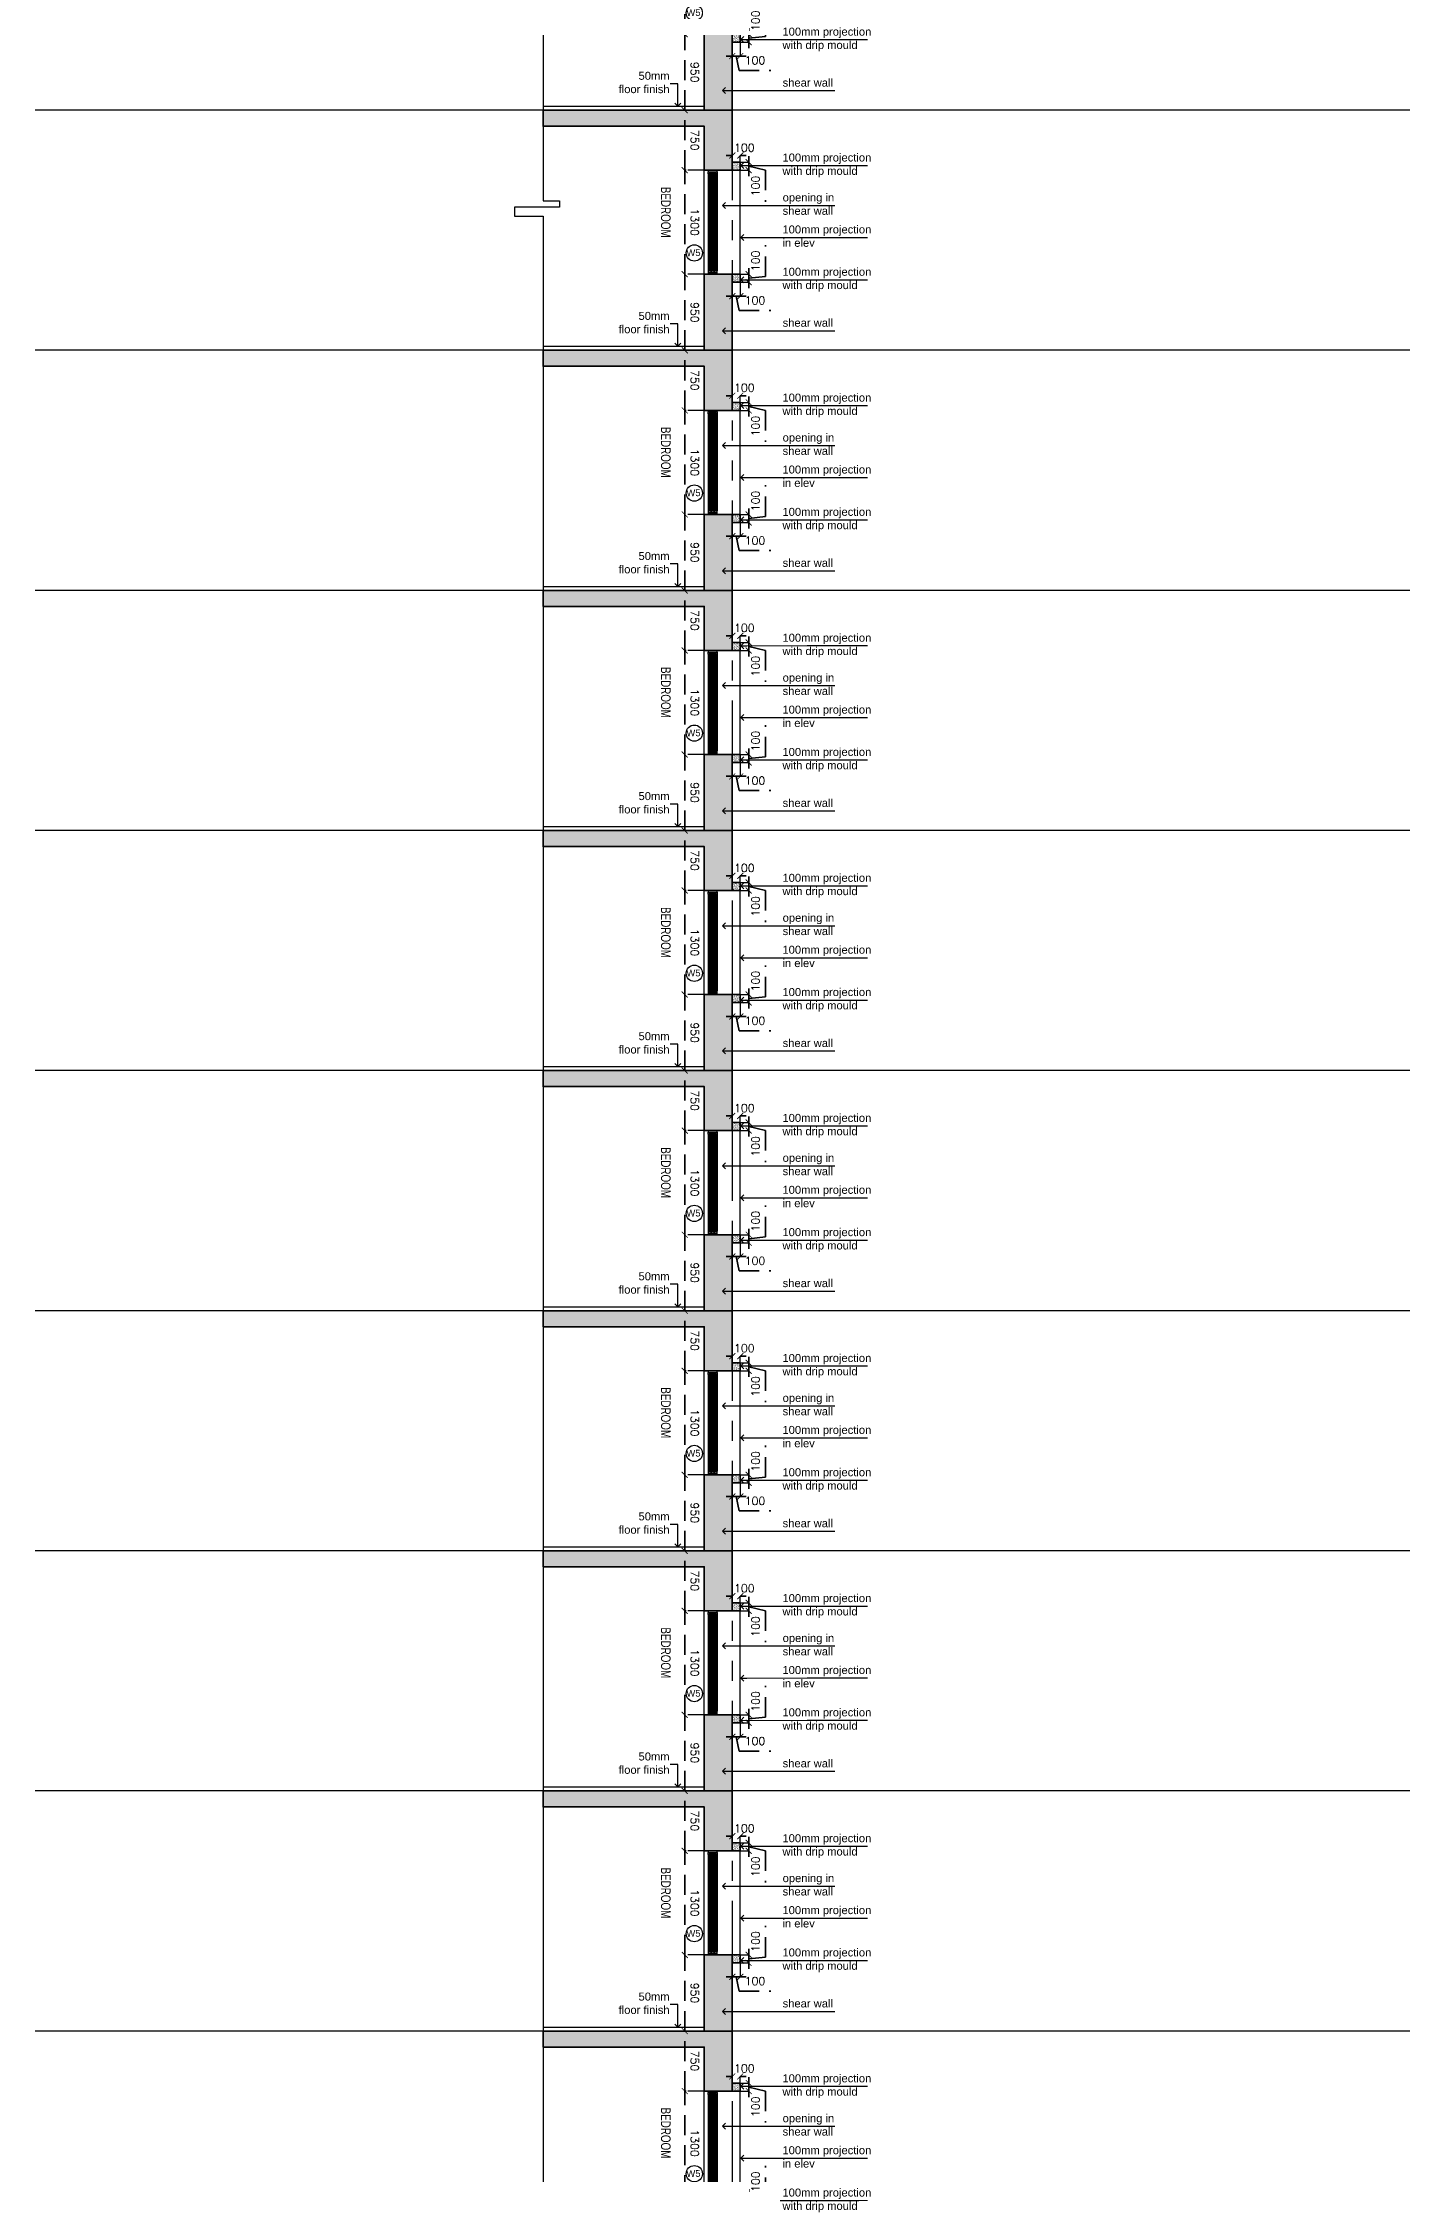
# Model space of a CAD drawing. Header units: millimetres. Extents: x 1066295 to 1300022, y -5734212 to -5454663.
# Drawn here: x 1219997 to 1236988, y -5660785 to -5634149 of the extents above; entities that cross this region are included whole.
import ezdxf
from ezdxf.enums import TextEntityAlignment as Align

# ---------------------------------------------------------------- set-up
doc = ezdxf.new("R2010")
doc.units = ezdxf.units.MM
doc.header["$LTSCALE"] = 1000
doc.header["$MEASUREMENT"] = 0
for name, pattern in [('AUDIT_D_120904163729-0', [0]), ('T9_PROFILE SECTIONS$0$HIDDEN', [0.375, 0.25, -0.125]), ('T9_PROFILE SECTIONS$0$HIDDEN2', [0.1875, 0.125, -0.0625]), ('T9_PROFILE SECTIONS$0$T10(T7 IS SIMILAR BUT MIRROR) - DIMENSION & TEXTING$0$HIDDEN', [0.375, 0.25, -0.125]), ('T9_PROFILE SECTIONS$0$T8_PROFILE SECTIONS$0$AUDIT_D_120904163729-0', [0]), ('T9_PROFILE SECTIONS$0$T8_PROFILE SECTIONS$0$HIDDEN', [0.375, 0.25, -0.125]), ('T9_PROFILE SECTIONS$0$T8_PROFILE SECTIONS$0$PHANTOM2', [1.25, 0.625, -0.125, 0.125, -0.125, 0.125, -0.125])]:
    doc.linetypes.add(name, pattern=pattern)
doc.layers.get('0').update_dxf_attribs({"linetype": 'AUDIT_D_120904163729-0'})
for name, color, linetype, lineweight in [('T9_PROFILE SECTIONS$0$A-DIMENSION', 2, 'Continuous', 35), ('T9_PROFILE SECTIONS$0$T8_PROFILE SECTIONS$0$A-DIMENSION', 2, 'Continuous', 35), ('T9_PROFILE SECTIONS$0$T8_PROFILE SECTIONS$0$A-SLAB', 3, 'Continuous', 35), ('T9_PROFILE SECTIONS$0$T8_PROFILE SECTIONS$0$a-Text', 4, 'Continuous', 0), ('T9_PROFILE SECTIONS$0$T8_PROFILE SECTIONS$0$R0-18-10-2014-T1-1st Podium Floor Plan$0$Text', 7, 'Continuous', 0)]:
    doc.layers.add(name, color=color, linetype=linetype, lineweight=lineweight)
for name, color, linetype in [('T9_PROFILE SECTIONS$0$LEVEL', 7, 'Continuous'), ('T9_PROFILE SECTIONS$0$T10(T7 IS SIMILAR BUT MIRROR) - DIMENSION & TEXTING$0$A-DIMENSIONS', 2, 'T9_PROFILE SECTIONS$0$T10(T7 IS SIMILAR BUT MIRROR) - DIMENSION & TEXTING$0$HIDDEN'), ('T9_PROFILE SECTIONS$0$T8_PROFILE SECTIONS$0$A-BUILDING LINE TURNS HERE', 252, 'T9_PROFILE SECTIONS$0$T8_PROFILE SECTIONS$0$PHANTOM2'), ('T9_PROFILE SECTIONS$0$T8_PROFILE SECTIONS$0$a-ele', 8, 'Continuous'), ('T9_PROFILE SECTIONS$0$T8_PROFILE SECTIONS$0$a-window', 5, 'Continuous'), ('T9_PROFILE SECTIONS$0$T8_PROFILE SECTIONS$0$F.F.L', 36, 'Continuous'), ('T9_PROFILE SECTIONS$0$T8_PROFILE SECTIONS$0$HATCH 150', 8, 'Continuous'), ('T9_PROFILE SECTIONS$0$T8_PROFILE SECTIONS$0$Leader', 2, 'T9_PROFILE SECTIONS$0$T8_PROFILE SECTIONS$0$AUDIT_D_120904163729-0'), ('T9_PROFILE SECTIONS$0$T8_PROFILE SECTIONS$0$TEXT ROOM', 7, 'Continuous'), ('T9_PROFILE SECTIONS$0$T8_PROFILE SECTIONS$0$TYPICAL UNITS$0$a-door-no', 104, 'Continuous')]:
    doc.layers.add(name, color=color, linetype=linetype)
doc.styles.add('T9_PROFILE SECTIONS$0$Romans 1', font='romans.shx', dxfattribs={"height": 100})
doc.styles.add('T9_PROFILE SECTIONS$0$T8_PROFILE SECTIONS$0$ARIAL ARROW', font='arial.ttf')
doc.styles.add('T9_PROFILE SECTIONS$0$T8_PROFILE SECTIONS$0$Romans 1', font='romans.shx', dxfattribs={"height": 100})
doc.styles.add('T9_PROFILE SECTIONS$0$T8_PROFILE SECTIONS$0$RSP_TXT 500', font='swisscl.ttf', dxfattribs={"height": 250})
doc.styles.add('T9_PROFILE SECTIONS$0$T8_PROFILE SECTIONS$0$TYPICAL UNITS$0$LODHA STANDERD', font='sanss___.ttf')
doc.dimstyles.new('T9_PROFILE SECTIONS$0$ALPINE S', dxfattribs={"dimscale": 0, "dimtxt": 100, "dimasz": 75, "dimexe": 0, "dimexo": 0, "dimgap": 75, "dimtad": 1, "dimdec": 0, "dimzin": 0, "dimdsep": 46, "dimtxsty": 'T9_PROFILE SECTIONS$0$Romans 1', "dimblk": 'T9_PROFILE SECTIONS$0$_ArchTick', "dimcen": 0.09, "dimclrd": 256, "dimclre": 256, "dimclrt": 7, "dimadec": 0, "dimazin": 0, "dimtfac": 1, "dimtdec": 0, "dimtofl": 0, "dimtmove": 1, "dimatfit": 0, "dimldrblk": 'T9_PROFILE SECTIONS$0$_Open90', "dimfxl": 1, "dimtolj": 1, "dimtzin": 0, "dimarcsym": 0})
doc.dimstyles.new('T9_PROFILE SECTIONS$0$T8_PROFILE SECTIONS$0$ALPINE S', dxfattribs={"dimscale": 0, "dimtxt": 100, "dimasz": 75, "dimexe": 0, "dimexo": 0, "dimgap": 75, "dimtad": 1, "dimdec": 0, "dimzin": 0, "dimdsep": 46, "dimtxsty": 'T9_PROFILE SECTIONS$0$T8_PROFILE SECTIONS$0$Romans 1', "dimblk": 'T9_PROFILE SECTIONS$0$T8_PROFILE SECTIONS$0$_ArchTick', "dimcen": 0.09, "dimclrd": 256, "dimclre": 256, "dimclrt": 7, "dimadec": 0, "dimazin": 0, "dimtfac": 1, "dimtdec": 0, "dimtofl": 0, "dimtmove": 1, "dimatfit": 0, "dimldrblk": 'T9_PROFILE SECTIONS$0$T8_PROFILE SECTIONS$0$_Open90', "dimfxl": 1, "dimtolj": 1, "dimtzin": 0, "dimarcsym": 0})
pattern_1 = [(127.5, (-97770.03042962449, 175779.7899111668), (-19.26823769013158, -0.6299335810960803), [0, -15.2, 0, -17, 0, -16.25]), (97.49999999999993, (-97770.03042962449, 175779.7899111668), (-28.2214606522974, 17.69776705267727), [0, -8.2, 0, -13.7, 0, -5.25]), (57.49999999999999, (-97770.03042962449, 175767.4899111668), (-0.05659053536964751, 31.14141861751495), [0, -4.999999999999986, 0, -17.99999999999994, 0, -23.49999999999994]), (47.5, (-97770.03042962449, 175767.4899111668), (-8.776755649342492, 30.06126604572294), [0, -2.5, 0, -11.8, 0, -13.5])]

# ---------------------------------------------------------------- blocks, each defined once
blk = doc.blocks.new('T9_PROFILE SECTIONS$0$A$C04612184')
at = {"layer": 'T9_PROFILE SECTIONS$0$LEVEL', "color": 8, "linetype": 'T9_PROFILE SECTIONS$0$HIDDEN2', "ltscale": 5}
for p, q in [((89.81805045481178, 56.91499993094112), (-67.82707013499271, 56.91499993094112)), ((89.81805045481178, 53.91499993094112), (-67.82707013531217, 53.91499993094112)), ((89.81805045481178, 50.91499993094112), (-67.8270701356314, 50.91499993094112)), ((89.81805045481178, 47.91499993094112), (-67.82707013595063, 47.91499993094112)), ((89.81805045481178, 41.91499993094112), (-67.8270701365891, 41.91499993094112)), ((89.81805045481178, 38.91499993094112), (-67.82707013690856, 38.91499993094112)), ((89.81805045481178, 35.91499993094112), (-67.82707013722779, 35.91499993094112)), ((89.81805045481178, 32.91499993094112), (-67.82707013754793, 32.91499993094112))]:
    blk.add_line(p, q, dxfattribs=at)
at = {"layer": 'T9_PROFILE SECTIONS$0$LEVEL', "color": 1, "linetype": 'T9_PROFILE SECTIONS$0$HIDDEN2', "ltscale": 5}
blk.add_line((89.81805045481178, 44.91499993094112), (-67.8270701362701, 44.91499993094112), dxfattribs=at)
blk = doc.blocks.new('T9_PROFILE SECTIONS$0$T8_PROFILE SECTIONS$0$_ArchTick')
at = {"color": 0, "linetype": 'ByBlock', "const_width": 0.15}
blk.add_lwpolyline([(-0.5, -0.5), (0.5, 0.5)], dxfattribs=at)
blk = doc.blocks.new('T9_PROFILE SECTIONS$0$T8_PROFILE SECTIONS$0$A$C70077D06')
at = {"layer": 'T9_PROFILE SECTIONS$0$T8_PROFILE SECTIONS$0$a-ele', "elevation": -0.01002673903355064}
blk.add_lwpolyline([(-160.084321222268, -0.003339515998959541), (-160.084321222268, 1299.976867138408)], dxfattribs=at)
at = {"layer": 'T9_PROFILE SECTIONS$0$T8_PROFILE SECTIONS$0$a-window', "color": 1}
for p, q in [((-112.5, 1254.977523034438), (-112.5, 44.9999693473801, -0.02005347806710486)), ((-75, 1254.977523034438), (-75, 44.9999693473801, -0.02005347806710486)), ((-75, 1254.977523034438), (-75, 44.99996934644878, -0.02005347806710486)), ((-37.5, 1254.977523034438), (-37.5, 44.99996934644878, -0.02005347806710486))]:
    blk.add_line(p, q, dxfattribs=at)
at = {"layer": 'T9_PROFILE SECTIONS$0$T8_PROFILE SECTIONS$0$a-window', "color": 5}
for p, q in [((-98.27500000037253, 1254.977523034438), (-98.2749999994412, 44.9999693473801, -0.02005347806710486)), ((-88.2749999994412, 1254.977523034438), (-88.2749999994412, 44.99996934831142, -0.02005347806710486)), ((-60.77500000037253, 1254.977523034438), (-60.77499999944121, 44.9999693473801, -0.02005347806710486)), ((-50.77499999944121, 1254.977523034438), (-50.77499999944121, 44.99996934831142, -0.02005347806710486))]:
    blk.add_line(p, q, dxfattribs=at)
at = {"layer": 'T9_PROFILE SECTIONS$0$T8_PROFILE SECTIONS$0$a-window', "color": 250}
for p, q in [((-23.27500000037253, 1254.977523034438), (-23.27499999944121, 44.99996934644878, -0.02005347806710486)), ((-13.27500000037253, 1254.977523034438), (-13.27499999944121, 44.99996934644878, -0.02005347806710486)), ((0, 1254.977523034438), (0, 44.99996934831142, -0.02005347806710486))]:
    blk.add_line(p, q, dxfattribs=at)
at = {"layer": 'T9_PROFILE SECTIONS$0$T8_PROFILE SECTIONS$0$a-window', "color": 4}
for points in [[(9.313225746154785e-10, 1279.977523033507), (9.313225746154785e-10, 1299.977523033507), (-112.5, 1299.977523034438), (-112.5, 1279.977523034438)], [(-98.27500000037253, 1254.977523034438), (-112.5, 1254.977523034438), (-112.5, 1279.977523034438), (-75, 1279.977523034438), (-75, 1254.977523034438), (-88.2749999994412, 1254.977523034438), (-88.27500000037253, 1260.977523034438), (-98.27500000037253, 1260.977523034438)], [(-60.77500000037253, 1254.977523034438), (-75, 1254.977523034438), (-75, 1279.977523034438), (-37.5, 1279.977523034438), (-37.5, 1254.977523034438), (-50.77499999944121, 1254.977523034438), (-50.77500000037253, 1260.977523034438), (-60.77500000037253, 1260.977523034438)], [(-23.27500000037253, 1254.977523034438), (-37.5, 1254.977523034438), (-37.5, 1279.977523034438), (9.313225746154785e-10, 1279.977523033507), (0, 1254.977523034438), (-13.27500000037253, 1254.977523034438), (-13.27500000037253, 1260.977523034438), (-23.27500000037253, 1260.977523034438)], [(-98.2749999994412, 44.9999693473801), (-112.5, 44.9999693473801), (-112.5, 19.9999693473801), (-75, 19.99996934644878), (-75, 44.99996934644878), (-88.2749999994412, 44.99996934644878), (-88.2749999994412, 38.9999693473801), (-98.27500000037253, 38.9999693473801)], [(0, 0), (0, 20), (-112.5, 19.9999693473801), (-112.5, -3.065261989831924e-05)], [(-60.77499999944121, 44.9999693473801), (-75, 44.9999693473801), (-75, 19.9999693473801), (-37.5, 19.99996934644878), (-37.5, 44.99996934644878), (-50.77499999944121, 44.99996934644878), (-50.77499999944121, 38.9999693473801), (-60.77500000037253, 38.9999693473801)], [(-23.27499999944121, 44.99996934644878), (-37.5, 44.99996934644878), (-37.5, 19.99996934644878), (0, 19.99996934644878), (0, 44.9999693473801), (-13.27499999944121, 44.99996934644878), (-13.27500000037253, 38.99996934644878), (-23.27499999944121, 38.99996934644878)]]:
    blk.add_lwpolyline(points, close=True, dxfattribs=at)
blk = doc.blocks.new('*D400')
at = {"layer": 'T9_PROFILE SECTIONS$0$T8_PROFILE SECTIONS$0$A-DIMENSION', "linetype": 'T9_PROFILE SECTIONS$0$T8_PROFILE SECTIONS$0$HIDDEN', "lineweight": -2, "transparency": 16777216}
for p, q in [((1129623.726273553, -5486815.264121488), (1129188.795298918, -5486815.264121488)), ((1129583.726273552, -5487565.264121489), (1129188.795298918, -5487565.264121489))]:
    blk.add_line(p, q, dxfattribs=at)
at = {"layer": 'T9_PROFILE SECTIONS$0$T8_PROFILE SECTIONS$0$A-DIMENSION', "linetype": 'T9_PROFILE SECTIONS$0$T8_PROFILE SECTIONS$0$HIDDEN', "transparency": 16777216}
blk.add_line((1129188.795298918, -5487565.264121489), (1129188.795298918, -5486815.264121488), dxfattribs=at)
at = {"layer": 'T9_PROFILE SECTIONS$0$T8_PROFILE SECTIONS$0$A-DIMENSION', "linetype": 'ByBlock', "transparency": 16777216, "xscale": 75, "yscale": 75, "zscale": 75}
for p, rotation in [((1129188.795298918, -5486815.264121488), 90), ((1129188.795298918, -5487565.264121489), 270)]:
    blk.add_blockref('T9_PROFILE SECTIONS$0$T8_PROFILE SECTIONS$0$_ArchTick', p, dxfattribs=dict(at, rotation=rotation))
at = {"layer": 'T9_PROFILE SECTIONS$0$T8_PROFILE SECTIONS$0$A-DIMENSION', "color": 7, "linetype": 'ByBlock', "transparency": 16777216, "insert": (1129313.79529892, -5487190.264121488), "char_height": 100, "attachment_point": 5, "rotation": 270, "style": 'T9_PROFILE SECTIONS$0$T8_PROFILE SECTIONS$0$Romans 1'}
blk.add_mtext('\\A1;750', dxfattribs=at)
blk = doc.blocks.new('T9_PROFILE SECTIONS$0$T8_PROFILE SECTIONS$0$_Open90')
at = {"color": 0, "linetype": 'ByBlock', "lineweight": -2}
for p, q in [((0, 0), (-1, 0)), ((-0.5, 0.5), (0, 0)), ((0, 0), (-0.5, -0.5))]:
    blk.add_line(p, q, dxfattribs=at)
blk = doc.blocks.new('*D401')
at = {"layer": 'T9_PROFILE SECTIONS$0$T8_PROFILE SECTIONS$0$A-DIMENSION', "linetype": 'T9_PROFILE SECTIONS$0$T8_PROFILE SECTIONS$0$HIDDEN', "lineweight": -2, "transparency": 16777216}
for p, q in [((1129479.084357675, -5485865.267461004), (1129188.795298918, -5485865.267461004)), ((1129333.981982962, -5486815.264121488), (1129188.795298918, -5486815.264121488))]:
    blk.add_line(p, q, dxfattribs=at)
at = {"layer": 'T9_PROFILE SECTIONS$0$T8_PROFILE SECTIONS$0$A-DIMENSION', "linetype": 'T9_PROFILE SECTIONS$0$T8_PROFILE SECTIONS$0$HIDDEN', "transparency": 16777216}
blk.add_line((1129188.795298918, -5486815.264121488), (1129188.795298918, -5485865.267461004), dxfattribs=at)
at = {"layer": 'T9_PROFILE SECTIONS$0$T8_PROFILE SECTIONS$0$A-DIMENSION', "linetype": 'ByBlock', "transparency": 16777216, "xscale": 75, "yscale": 75, "zscale": 75}
for p, rotation in [((1129188.795298918, -5485865.267461004), 90), ((1129188.795298918, -5486815.264121488), 270)]:
    blk.add_blockref('T9_PROFILE SECTIONS$0$T8_PROFILE SECTIONS$0$_ArchTick', p, dxfattribs=dict(at, rotation=rotation))
at = {"layer": 'T9_PROFILE SECTIONS$0$T8_PROFILE SECTIONS$0$A-DIMENSION', "color": 7, "linetype": 'ByBlock', "transparency": 16777216, "insert": (1129313.79529892, -5486340.265791245), "char_height": 100, "attachment_point": 5, "rotation": 270, "style": 'T9_PROFILE SECTIONS$0$T8_PROFILE SECTIONS$0$Romans 1'}
blk.add_mtext('\\A1;950', dxfattribs=at)
blk = doc.blocks.new('*D402')
at = {"layer": 'T9_PROFILE SECTIONS$0$T8_PROFILE SECTIONS$0$A-DIMENSION', "linetype": 'T9_PROFILE SECTIONS$0$T8_PROFILE SECTIONS$0$HIDDEN', "lineweight": -2, "transparency": 16777216}
for p, q in [((1129479.084357685, -5484565.286598453), (1129188.795298918, -5484565.286598453)), ((1129479.084357675, -5485865.267461004), (1129188.795298918, -5485865.267461004))]:
    blk.add_line(p, q, dxfattribs=at)
at = {"layer": 'T9_PROFILE SECTIONS$0$T8_PROFILE SECTIONS$0$A-DIMENSION', "linetype": 'T9_PROFILE SECTIONS$0$T8_PROFILE SECTIONS$0$HIDDEN', "transparency": 16777216}
blk.add_line((1129188.795298918, -5485865.267461004), (1129188.795298918, -5484565.286598453), dxfattribs=at)
at = {"layer": 'T9_PROFILE SECTIONS$0$T8_PROFILE SECTIONS$0$A-DIMENSION', "linetype": 'ByBlock', "transparency": 16777216, "xscale": 75, "yscale": 75, "zscale": 75}
for p, rotation in [((1129188.795298918, -5484565.286598453), 90), ((1129188.795298918, -5485865.267461004), 270)]:
    blk.add_blockref('T9_PROFILE SECTIONS$0$T8_PROFILE SECTIONS$0$_ArchTick', p, dxfattribs=dict(at, rotation=rotation))
at = {"layer": 'T9_PROFILE SECTIONS$0$T8_PROFILE SECTIONS$0$A-DIMENSION', "color": 7, "linetype": 'ByBlock', "transparency": 16777216, "insert": (1129313.79529892, -5485215.277029728), "char_height": 100, "attachment_point": 5, "rotation": 270, "style": 'T9_PROFILE SECTIONS$0$T8_PROFILE SECTIONS$0$Romans 1'}
blk.add_mtext('\\A1;1300', dxfattribs=at)
blk = doc.blocks.new('T9_PROFILE SECTIONS$0$T8_PROFILE SECTIONS$0$TYPICAL UNITS$0$B-flat-33')
at = {"layer": 'T9_PROFILE SECTIONS$0$T8_PROFILE SECTIONS$0$TYPICAL UNITS$0$a-door-no'}
blk.add_ellipse((14107.61507096316, 1401.53111237858), major_axis=(0.02899166201322233, -181.0162510421596), ratio=0.9999894850701674, dxfattribs=at)
at = {"layer": 'T9_PROFILE SECTIONS$0$T8_PROFILE SECTIONS$0$TYPICAL UNITS$0$a-door-no', "style": 'T9_PROFILE SECTIONS$0$T8_PROFILE SECTIONS$0$TYPICAL UNITS$0$LODHA STANDERD', "oblique": 1.577147961390024e-05, "width": 0.9999894886737732}
blk.add_attdef('OP1', text='', height=149.9999997297267, rotation=0.7592242381622432, dxfattribs=at).set_placement((14117.02385249914, 1331.605178014608), align=Align.CENTER)
blk = doc.blocks.new('T9_PROFILE SECTIONS$0$_ArchTick')
at = {"color": 0, "linetype": 'ByBlock', "const_width": 0.15}
blk.add_lwpolyline([(-0.5, -0.5), (0.5, 0.5)], dxfattribs=at)
blk = doc.blocks.new('*D403')
at = {"layer": 'T9_PROFILE SECTIONS$0$A-DIMENSION', "linetype": 'T9_PROFILE SECTIONS$0$HIDDEN', "transparency": 16777216}
for p, q in [((1130199.589729781, -5485893.614056148), (1130199.589729781, -5485500.75691329)), ((1129988.277284734, -5485865.264121488), (1129988.277284734, -5485790.264121488)), ((1129988.277284734, -5485865.264121488), (1129988.277284734, -5485965.264121488)), ((1129988.277284734, -5485915.264121488), (1130199.589729781, -5485893.614056148)), ((1129988.277284734, -5485965.264121488), (1129988.277284734, -5486040.264121488))]:
    blk.add_line(p, q, dxfattribs=at)
at = {"layer": 'T9_PROFILE SECTIONS$0$A-DIMENSION', "linetype": 'T9_PROFILE SECTIONS$0$HIDDEN', "lineweight": -2, "transparency": 16777216}
for p, q in [((1129883.726285446, -5485865.264121488), (1129988.277284734, -5485865.264121488)), ((1129883.726285446, -5485965.264121488), (1129988.277284734, -5485965.264121488))]:
    blk.add_line(p, q, dxfattribs=at)
at = {"layer": 'T9_PROFILE SECTIONS$0$A-DIMENSION', "linetype": 'ByBlock', "transparency": 16777216, "xscale": 75, "yscale": 75, "zscale": 75}
for p, rotation in [((1129988.277284734, -5485865.264121488), 270), ((1129988.277284734, -5485965.264121488), 90)]:
    blk.add_blockref('T9_PROFILE SECTIONS$0$_ArchTick', p, dxfattribs=dict(at, rotation=rotation))
at = {"layer": 'T9_PROFILE SECTIONS$0$A-DIMENSION', "color": 7, "linetype": 'ByBlock', "transparency": 16777216, "insert": (1130074.589729779, -5485697.185484719), "char_height": 100, "attachment_point": 5, "rotation": 90, "style": 'T9_PROFILE SECTIONS$0$Romans 1'}
blk.add_mtext('\\A1;100', dxfattribs=at)
blk = doc.blocks.new('T9_PROFILE SECTIONS$0$_Open90')
at = {"color": 0, "linetype": 'ByBlock', "lineweight": -2}
for p, q in [((0, 0), (-1, 0)), ((-0.5, 0.5), (0, 0)), ((0, 0), (-0.5, -0.5))]:
    blk.add_line(p, q, dxfattribs=at)
blk = doc.blocks.new('*D404')
at = {"layer": 'T9_PROFILE SECTIONS$0$A-DIMENSION', "linetype": 'T9_PROFILE SECTIONS$0$HIDDEN', "transparency": 16777216}
for p, q in [((1129783.726285446, -5486138.222597575), (1129708.726285446, -5486138.222597575)), ((1129883.726285446, -5486138.222597575), (1129783.726285446, -5486138.222597575)), ((1129833.726285446, -5486138.222597575), (1129870.638255037, -5486317.094546939)), ((1129883.726285446, -5486138.222597575), (1129958.726285446, -5486138.222597575)), ((1129870.638255037, -5486317.094546939), (1130263.495397894, -5486317.094546939))]:
    blk.add_line(p, q, dxfattribs=at)
at = {"layer": 'T9_PROFILE SECTIONS$0$A-DIMENSION', "linetype": 'T9_PROFILE SECTIONS$0$HIDDEN', "lineweight": -2, "transparency": 16777216}
for p, q in [((1129783.726285446, -5485965.264121486), (1129783.726285446, -5486138.222597575)), ((1129883.726285446, -5485965.264121486), (1129883.726285446, -5486138.222597575))]:
    blk.add_line(p, q, dxfattribs=at)
at = {"layer": 'T9_PROFILE SECTIONS$0$A-DIMENSION', "linetype": 'ByBlock', "transparency": 16777216, "xscale": 75, "yscale": 75, "zscale": 75}
blk.add_blockref('T9_PROFILE SECTIONS$0$_ArchTick', (1129783.726285446, -5486138.222597575), dxfattribs=at)
at = {"layer": 'T9_PROFILE SECTIONS$0$A-DIMENSION', "linetype": 'ByBlock', "transparency": 16777216, "xscale": 75, "yscale": 75, "zscale": 75, "rotation": 180}
blk.add_blockref('T9_PROFILE SECTIONS$0$_ArchTick', (1129883.726285446, -5486138.222597575), dxfattribs=at)
at = {"layer": 'T9_PROFILE SECTIONS$0$A-DIMENSION', "color": 7, "linetype": 'ByBlock', "transparency": 16777216, "insert": (1130067.066826466, -5486192.094546939), "char_height": 100, "attachment_point": 5, "style": 'T9_PROFILE SECTIONS$0$Romans 1'}
blk.add_mtext('\\A1;100', dxfattribs=at)
blk = doc.blocks.new('*D405')
at = {"layer": 'T9_PROFILE SECTIONS$0$A-DIMENSION', "linetype": 'T9_PROFILE SECTIONS$0$HIDDEN', "lineweight": -2, "transparency": 16777216}
for p, q in [((1129883.725468048, -5487465.264121487), (1129988.276467336, -5487465.264121487)), ((1129883.725468048, -5487565.264121487), (1129988.276467336, -5487565.264121487))]:
    blk.add_line(p, q, dxfattribs=at)
at = {"layer": 'T9_PROFILE SECTIONS$0$A-DIMENSION', "linetype": 'T9_PROFILE SECTIONS$0$HIDDEN', "transparency": 16777216}
for p, q in [((1129988.276467336, -5487465.264121487), (1129988.276467336, -5487390.264121487)), ((1129988.276467336, -5487465.264121487), (1129988.276467336, -5487565.264121487)), ((1129988.276467336, -5487515.264121487), (1130199.588912383, -5487565.460917012)), ((1129988.276467336, -5487565.264121487), (1129988.276467336, -5487640.264121487)), ((1130199.588912383, -5487565.460917012), (1130199.588912383, -5487958.318059869))]:
    blk.add_line(p, q, dxfattribs=at)
at = {"layer": 'T9_PROFILE SECTIONS$0$A-DIMENSION', "linetype": 'ByBlock', "transparency": 16777216, "xscale": 75, "yscale": 75, "zscale": 75}
for p, rotation in [((1129988.276467336, -5487465.264121487), 270), ((1129988.276467336, -5487565.264121487), 90)]:
    blk.add_blockref('T9_PROFILE SECTIONS$0$_ArchTick', p, dxfattribs=dict(at, rotation=rotation))
at = {"layer": 'T9_PROFILE SECTIONS$0$A-DIMENSION', "color": 7, "linetype": 'ByBlock', "transparency": 16777216, "insert": (1130074.588912381, -5487761.889488439), "char_height": 100, "attachment_point": 5, "rotation": 90, "style": 'T9_PROFILE SECTIONS$0$Romans 1'}
blk.add_mtext('\\A1;100', dxfattribs=at)
blk = doc.blocks.new('*D406')
at = {"layer": 'T9_PROFILE SECTIONS$0$A-DIMENSION', "linetype": 'T9_PROFILE SECTIONS$0$HIDDEN', "transparency": 16777216}
for p, q in [((1129783.725468047, -5487382.159201363), (1129708.725468047, -5487382.159201363)), ((1129883.725468047, -5487382.159201363), (1129958.725468047, -5487382.159201363))]:
    blk.add_line(p, q, dxfattribs=at)
at = {"layer": 'T9_PROFILE SECTIONS$0$A-DIMENSION', "linetype": 'T9_PROFILE SECTIONS$0$HIDDEN', "lineweight": -2, "transparency": 16777216}
for p, q in [((1129783.725468047, -5487479.870099222), (1129783.725468047, -5487382.159201363)), ((1129883.725468047, -5487479.870099222), (1129883.725468047, -5487382.159201363))]:
    blk.add_line(p, q, dxfattribs=at)
at = {"layer": 'T9_PROFILE SECTIONS$0$A-DIMENSION', "linetype": 'ByBlock', "transparency": 16777216, "xscale": 75, "yscale": 75, "zscale": 75}
blk.add_blockref('T9_PROFILE SECTIONS$0$_ArchTick', (1129783.725468047, -5487382.159201363), dxfattribs=at)
at = {"layer": 'T9_PROFILE SECTIONS$0$A-DIMENSION', "linetype": 'ByBlock', "transparency": 16777216, "xscale": 75, "yscale": 75, "zscale": 75, "rotation": 180}
blk.add_blockref('T9_PROFILE SECTIONS$0$_ArchTick', (1129883.725468047, -5487382.159201363), dxfattribs=at)
at = {"layer": 'T9_PROFILE SECTIONS$0$A-DIMENSION', "color": 7, "linetype": 'ByBlock', "transparency": 16777216, "insert": (1129933.784448252, -5487283.336273141), "char_height": 100, "attachment_point": 5, "style": 'T9_PROFILE SECTIONS$0$Romans 1'}
blk.add_mtext('\\A1;100', dxfattribs=at)
blk = doc.blocks.new('T9_PROFILE SECTIONS$0$T8_PROFILE SECTIONS$0$MM')
at = {"layer": 'T9_PROFILE SECTIONS$0$T8_PROFILE SECTIONS$0$HATCH 150'}
h = blk.add_hatch(color=8, dxfattribs=at)
h.dxf.hatch_style = 1
h.paths.add_polyline_path([(1129783.726413512, -5486815.266071835), (1129433.72633759, -5486815.266071835), (1129433.726209524, -5485865.264121486), (1129783.726285446, -5485865.264121486)])
h = blk.add_hatch(dxfattribs=at)
h.set_pattern_fill('AR-SAND', color=8, scale=10, angle=90)
h.set_pattern_definition(pattern_1)
h.paths.add_polyline_path([(1129783.726285446, -5485965.264121486), (1129883.726285446, -5485965.264121486), (1129883.726285446, -5485865.264121486), (1129783.726285446, -5485865.264121486)])
h = blk.add_hatch(color=8, dxfattribs=at)
h.dxf.hatch_style = 1
h.paths.add_polyline_path([(1127419.373597057, -5486815.264121488), (1127419.373597057, -5487015.264121486), (1129433.726273557, -5487015.264121486), (1129433.726273557, -5487565.264121487), (1129783.726285446, -5487565.264121486), (1129783.726285446, -5487465.264121486), (1129783.726285446, -5486815.266609797)])
h = blk.add_hatch(dxfattribs=at)
h.set_pattern_fill('AR-SAND', color=8, scale=10, angle=90)
h.set_pattern_definition(pattern_1)
h.paths.add_polyline_path([(1129783.726285839, -5487565.286598453), (1129883.726285839, -5487565.286598453), (1129883.726285839, -5487465.286598453), (1129783.726285839, -5487465.286598453)])
at = {"layer": 'T9_PROFILE SECTIONS$0$T10(T7 IS SIMILAR BUT MIRROR) - DIMENSION & TEXTING$0$A-DIMENSIONS', "linetype": 'ByBlock'}
blk.add_line((1129883.726285446, -5485865.264121486), (1129883.726285446, -5484565.286598453), dxfattribs=at)
at = {"layer": 'T9_PROFILE SECTIONS$0$T8_PROFILE SECTIONS$0$A-SLAB', "linetype": 'ByBlock'}
for points in [[(1129783.726413512, -5486815.266071835), (1129433.72633759, -5486815.266071835), (1129433.726209524, -5485865.264121486), (1129783.726285446, -5485865.264121486)], [(1129783.726285446, -5485965.264121486), (1129883.726285446, -5485965.264121486), (1129883.726285446, -5485865.264121486), (1129783.726285446, -5485865.264121486)], [(1127419.373597057, -5486815.264121488), (1127419.373597057, -5487015.264121486), (1129433.726273557, -5487015.264121486), (1129433.726273557, -5487565.264121487), (1129783.726285446, -5487565.264121486), (1129783.726285446, -5487465.264121486), (1129783.726285446, -5487465.264121486), (1129783.726285446, -5486815.266609797)], [(1129783.726285446, -5487565.264121486), (1129883.726285446, -5487565.264121486), (1129883.726285446, -5487465.264121486), (1129783.726285446, -5487465.264121486)]]:
    blk.add_lwpolyline(points, close=True, dxfattribs=at)
at = {"layer": 'T9_PROFILE SECTIONS$0$T8_PROFILE SECTIONS$0$F.F.L', "linetype": 'Continuous', "ltscale": 0.1}
blk.add_lwpolyline([(1127419.373597057, -5486765.342240522), (1129433.72633086, -5486765.341968974)], dxfattribs=at)
at = {"layer": 'T9_PROFILE SECTIONS$0$T8_PROFILE SECTIONS$0$A-SLAB', "linetype": 'ByBlock', "extrusion": (0, 0, -1), "xscale": -1, "zscale": -1}
blk.add_blockref('T9_PROFILE SECTIONS$0$T8_PROFILE SECTIONS$0$A$C70077D06', (-1129593.810594779, -5485865.264121486, -0.01002673928302159), dxfattribs=at)
at = {"layer": 'T9_PROFILE SECTIONS$0$T8_PROFILE SECTIONS$0$TEXT ROOM', "ltscale": 0.1}
ref = blk.add_blockref('T9_PROFILE SECTIONS$0$T8_PROFILE SECTIONS$0$TYPICAL UNITS$0$B-flat-33', (1121373.819649882, -5486387.10633945), dxfattribs=dict(at, xscale=0.5625, yscale=0.5625, zscale=0.5625))
ref.add_attrib('OP1', 'W5', dxfattribs={"layer": 'T9_PROFILE SECTIONS$0$T8_PROFILE SECTIONS$0$TYPICAL UNITS$0$a-door-no', "height": 84.37499984797128, "rotation": 0.7592242115062546, "style": 'T9_PROFILE SECTIONS$0$T8_PROFILE SECTIONS$0$TYPICAL UNITS$0$LODHA STANDERD', "oblique": 1.577147961390024e-05, "width": 0.9999894886737734}).set_placement((1129299.13783229, -5485638.283931256), align=Align.CENTER)
at = {"layer": 'T9_PROFILE SECTIONS$0$T8_PROFILE SECTIONS$0$a-Text', "insert": (1129012.868128281, -5484772.035373406, 156.5086508287887), "char_height": 120, "attachment_point": 1, "rotation": 269.999999999999, "style": 'T9_PROFILE SECTIONS$0$T8_PROFILE SECTIONS$0$RSP_TXT 500'}
blk.add_mtext_dynamic_manual_height_columns('BEDROOM', width=1106.247748976808, gutter_width=500, heights=[0], dxfattribs=at)
at = {"layer": 'T9_PROFILE SECTIONS$0$T8_PROFILE SECTIONS$0$R0-18-10-2014-T1-1st Podium Floor Plan$0$Text', "char_height": 100, "style": 'T9_PROFILE SECTIONS$0$T8_PROFILE SECTIONS$0$ARIAL ARROW'}
for s, insert, width, attachment_point in [('opening in shear wall', (1130412.527495217, -5484855.111469897, -1.831125881313067e-06), 977.7825097805039, 1), ('100mm projection in elev', (1130410.339085208, -5485254.761063113, -1.830876410366425e-06), 1133.401091405184, 1), ('100mm projection with drip mould', (1130410.339085208, -5485783.553715926, -1.830876410366425e-06), 1133.401091405184, 1), ('50mm floor finish   ', (1128999.990578524, -5486335.026325792, -1.831125881313342e-06), 673.5418392710792, 3), ('shear wall', (1130412.527495217, -5486420.586476545, -1.831125881313067e-06), 1133.401091405184, 1), ('100mm projection with drip mould', (1130410.339085208, -5487356.159346581, -1.830876410366425e-06), 1133.401091405184, 1)]:
    blk.add_mtext(s, dxfattribs=dict(at, insert=insert, width=width, attachment_point=attachment_point))
at = {"layer": 'T9_PROFILE SECTIONS$0$A-DIMENSION', "linetype": 'ByBlock'}
for base, p1, p2, picture, middle in [((1129988.277284734, -5485965.264121488), (1129883.726285446, -5485865.264121486), (1129883.726285446, -5485965.264121486), '*D403', (1130199.589729779, -5485818.614056147)), ((1129988.276467336, -5487565.264121487), (1129883.725468047, -5487465.264121485), (1129883.725468047, -5487565.264121485), '*D405', (1130199.588912381, -5487640.460917011))]:
    dim = blk.add_linear_dim(base=base, p1=p1, p2=p2, angle=90, dimstyle='T9_PROFILE SECTIONS$0$ALPINE S', override={"dimscale": 1, "dimfxl": 5, "dimlwd": 65535, "dimarcsym": 1}, dxfattribs=at)
    dim.commit()
    dim.dimension.update_dxf_attribs({"geometry": picture, "text_midpoint": middle, "dimtype": 128})
for base, p1, p2, picture, middle in [((1129783.726285446, -5486138.222597575), (1129883.726285446, -5485965.264121486), (1129783.726285446, -5485965.264121486), '*D404', (1129945.638255037, -5486317.094546939)), ((1129783.725468047, -5487382.159201363), (1129883.725468047, -5487479.870099222), (1129783.725468047, -5487479.870099222), '*D406', (1129933.784448252, -5487408.336273141))]:
    dim = blk.add_linear_dim(base=base, p1=p1, p2=p2, dimstyle='T9_PROFILE SECTIONS$0$ALPINE S', override={"dimscale": 1, "dimfxl": 5, "dimlwd": 65535, "dimarcsym": 1}, dxfattribs=at)
    dim.commit()
    dim.dimension.update_dxf_attribs({"geometry": picture, "text_midpoint": middle, "dimtype": 128})
at = {"layer": 'T9_PROFILE SECTIONS$0$T8_PROFILE SECTIONS$0$A-DIMENSION', "linetype": 'ByBlock'}
for base, p1, p2, picture, middle in [((1129188.795298921, -5484565.286598453), (1129479.084357677, -5485865.267461002), (1129479.084357688, -5484565.286598451), '*D402', (1129313.79529892, -5485215.277029728)), ((1129188.795298921, -5485865.267461004), (1129333.981982965, -5486815.264121486), (1129479.084357677, -5485865.267461002, -0.01002673903355064), '*D401', (1129313.79529892, -5486340.265791245)), ((1129188.795298921, -5486815.264121488), (1129583.726273555, -5487565.264121487), (1129623.726273556, -5486815.264121486), '*D400', (1129313.79529892, -5487190.264121488))]:
    dim = blk.add_linear_dim(base=base, p1=p1, p2=p2, angle=90, dimstyle='T9_PROFILE SECTIONS$0$T8_PROFILE SECTIONS$0$ALPINE S', override={"dimscale": 1, "dimfxl": 5, "dimlwd": 65535, "dimarcsym": 1}, dxfattribs=at)
    dim.commit()
    dim.dimension.update_dxf_attribs({"geometry": picture, "text_midpoint": middle})
at = {"layer": 'T9_PROFILE SECTIONS$0$T8_PROFILE SECTIONS$0$Leader'}
for points in [[(1129662.604367833, -5485004.507895662), (1130394.263610065, -5485004.507895662), (1131066.764688088, -5485004.507895662)], [(1129890.03898589, -5485404.607855252), (1130717.691196404, -5485404.157488878), (1131473.130765626, -5485404.157488878)], [(1129890.03898589, -5485933.400508065), (1130717.691196404, -5485932.950141691), (1131473.130765626, -5485932.950141691)], [(1129102.418519328, -5486765.342240207), (1129102.418519364, -5486484.422751555), (1129007.16411617, -5486484.422751555)], [(1129662.604367833, -5486569.98290231), (1130394.263610065, -5486569.98290231), (1131066.764688088, -5486569.98290231)], [(1129890.03898589, -5487506.006138721), (1130717.691196404, -5487505.555772346), (1131473.130765626, -5487505.555772346)]]:
    blk.add_leader(points, dimstyle='T9_PROFILE SECTIONS$0$T8_PROFILE SECTIONS$0$ALPINE S', override={"dimscale": 1, "dimtad": 0}, dxfattribs=at)
blk = doc.blocks.new('T9_PROFILE SECTIONS$0$A$C3D9C41AD')
at = {"layer": 'T9_PROFILE SECTIONS$0$T10(T7 IS SIMILAR BUT MIRROR) - DIMENSION & TEXTING$0$A-DIMENSIONS', "linetype": 'ByBlock'}
blk.add_lwpolyline([(0, 2192.53944243025), (0, -44931.18054551072), (204.3769262693822, -44931.18054551072), (204.3769262693822, -45009.64010429475), (-355.8751300070435, -45009.64010429475), (-355.8751300070435, -45124.67698660586), (0, -45124.67698660586), (0, -87560.07002570387)], dxfattribs=at)
at = {"layer": 'T9_PROFILE SECTIONS$0$T8_PROFILE SECTIONS$0$A-BUILDING LINE TURNS HERE', "ltscale": 2}
blk.add_line((2364.352688385174, 3824.93222189974), (2364.352688385174, -90974.61851757206), dxfattribs=at)
at = {"linetype": 'ByBlock'}
for p in [(-1127419.373601355, 5443015.225042324), (-1127419.373601035, 5440015.225042324), (-1127419.373600638, 5437015.225042324), (-1127419.37360024, 5434015.225042324), (-1127419.373599843, 5431015.225042324), (-1127419.373599446, 5428015.225042324), (-1127419.373599048, 5425015.225042324), (-1127419.373598651, 5422015.225042324), (-1127419.373598254, 5419015.225042324), (-1127419.373597856, 5416015.225042324)]:
    blk.add_blockref('T9_PROFILE SECTIONS$0$T8_PROFILE SECTIONS$0$MM', p, dxfattribs=at)
blk = doc.blocks.new('T9_PROFILE SECTIONS')
at = {"layer": 'T9_PROFILE SECTIONS$0$LEVEL', "linetype": 'ByBlock', "xscale": 1000, "yscale": 1000, "zscale": 1000}
blk.add_blockref('T9_PROFILE SECTIONS$0$A$C04612184', (1171279.544339621, -5689510.053962467, -0.01002673902358399), dxfattribs=at)
at = {"linetype": 'ByBlock'}
blk.add_blockref('T9_PROFILE SECTIONS$0$A$C3D9C41AD', (1227995.879686671, -5588795.054031528, -0.01002673903355245), dxfattribs=at)

msp = doc.modelspace()

# ---------------------------------------------------------------- block references
at = {"linetype": 'ByBlock'}
msp.add_blockref('T9_PROFILE SECTIONS', (-1745.208350555273, -2398.398782938719, 0.3917381798181951), dxfattribs=at)

doc.saveas('drawing.dxf')
